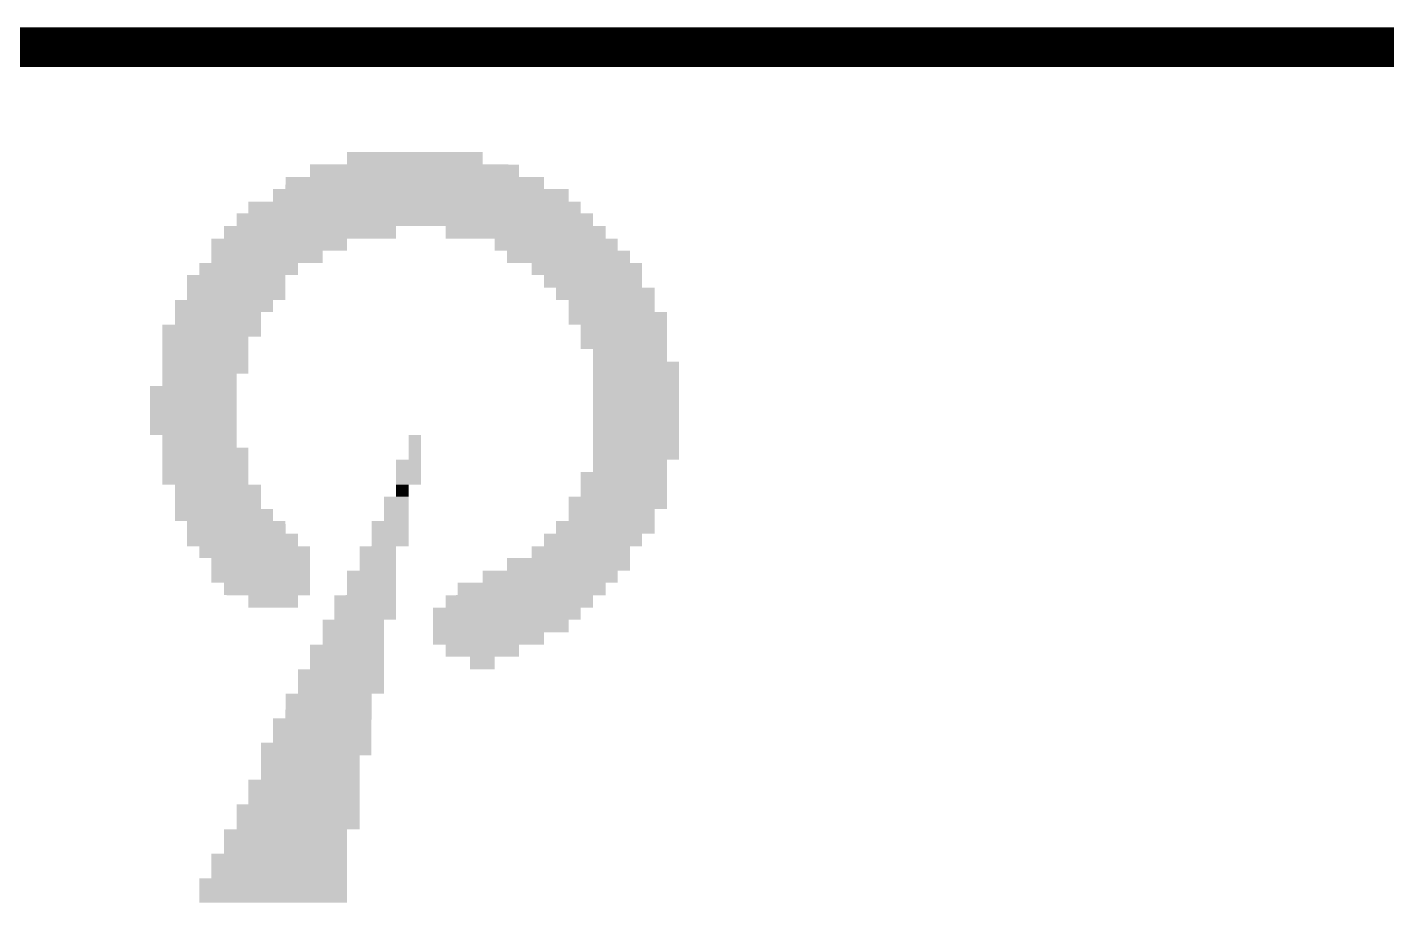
# Model space of a CAD drawing. Extents: x -0.1 to 57.1, y -0.1 to 42.5.
# Drawn here: x 15.046 to 17.433, y 40.998 to 42.535 of the extents above; entities that cross this region are included whole.
import ezdxf

# ---------------------------------------------------------------- set-up
doc = ezdxf.new("R2010")
doc.units = 0
doc.header["$MEASUREMENT"] = 0
doc.layers.add('03_ASSY2_GBR', color=2, linetype='CONTINUOUS')

msp = doc.modelspace()

# ---------------------------------------------------------------- linework, layer by layer
at = {"layer": '03_ASSY2_GBR', "const_width": 0.07}
msp.add_lwpolyline([(19.75, 42.5), (2.25, 42.5)], dxfattribs=at)
at = {"layer": '03_ASSY2_GBR'}
for points in [[(15.607, 42.294148), (15.607018, 42.315926), (15.84502, 42.294148), (15.845, 42.315926)], [(15.607018, 42.315926), (15.60702, 42.315946), (15.845, 42.315926), (15.84498, 42.315946)], [(15.60702, 42.315946), (15.607054, 42.31598), (15.84498, 42.315946), (15.844946, 42.31598)], [(15.607054, 42.31598), (15.607074, 42.316), (15.844946, 42.31598), (15.607074, 42.316)], [(15.542, 42.272148), (15.542018, 42.293926), (15.90902, 42.272148), (15.909, 42.293926)], [(15.542018, 42.293926), (15.54202, 42.293946), (15.909, 42.293926), (15.90898, 42.293946)], [(15.54202, 42.293946), (15.542054, 42.29398), (15.90898, 42.293946), (15.908946, 42.29398)], [(15.542054, 42.29398), (15.542074, 42.294), (15.908946, 42.29398), (15.845148, 42.294)], [(15.542074, 42.294), (15.606872, 42.29402), (15.845148, 42.294), (15.845128, 42.29402)], [(15.606872, 42.29402), (15.60698, 42.294128), (15.845128, 42.29402), (15.84502, 42.294128)], [(15.60698, 42.294128), (15.607, 42.294148), (15.84502, 42.294128), (15.84502, 42.294148)], [(15.477, 42.229148), (15.477018, 42.250926), (15.99602, 42.229148), (15.996, 42.250926)], [(15.477018, 42.250926), (15.47702, 42.250946), (15.996, 42.250926), (15.99598, 42.250946)], [(15.47702, 42.250946), (15.477054, 42.25098), (15.99598, 42.250946), (15.995946, 42.25098)], [(15.477054, 42.25098), (15.477074, 42.251), (15.995946, 42.25098), (15.953148, 42.251)], [(15.477074, 42.251), (15.498872, 42.25102), (15.953148, 42.251), (15.953128, 42.25102)], [(15.498872, 42.25102), (15.49898, 42.251128), (15.953128, 42.25102), (15.95302, 42.251128)], [(15.49898, 42.251128), (15.499, 42.251148), (15.95302, 42.251128), (15.95302, 42.251148)], [(15.499, 42.251148), (15.499018, 42.271926), (15.95302, 42.251148), (15.953, 42.271926)], [(15.499018, 42.271926), (15.49902, 42.271946), (15.953, 42.271926), (15.95298, 42.271946)], [(15.49902, 42.271946), (15.499054, 42.27198), (15.95298, 42.271946), (15.952946, 42.27198)], [(15.499054, 42.27198), (15.499074, 42.272), (15.952946, 42.27198), (15.909148, 42.272)], [(15.499074, 42.272), (15.541872, 42.27202), (15.909148, 42.272), (15.909128, 42.27202)], [(15.541872, 42.27202), (15.54198, 42.272128), (15.909128, 42.27202), (15.90902, 42.272128)], [(15.54198, 42.272128), (15.542, 42.272148), (15.90902, 42.272128), (15.90902, 42.272148)], [(15.434, 42.208148), (15.434018, 42.228926), (16.01702, 42.208148), (16.017, 42.228926)], [(15.434018, 42.228926), (15.43402, 42.228946), (16.017, 42.228926), (16.01698, 42.228946)], [(15.43402, 42.228946), (15.434054, 42.22898), (16.01698, 42.228946), (16.016946, 42.22898)], [(15.434054, 42.22898), (15.434074, 42.229), (16.016946, 42.22898), (15.996148, 42.229)], [(15.434074, 42.229), (15.476872, 42.22902), (15.996148, 42.229), (15.996128, 42.22902)], [(15.476872, 42.22902), (15.47698, 42.229128), (15.996128, 42.22902), (15.99602, 42.229128)], [(15.47698, 42.229128), (15.477, 42.229148), (15.99602, 42.229128), (15.99602, 42.229148)], [(15.413, 42.186148), (15.413018, 42.207926), (16.03902, 42.186148), (16.039, 42.207926)], [(15.413018, 42.207926), (15.41302, 42.207946), (16.039, 42.207926), (16.03898, 42.207946)], [(15.41302, 42.207946), (15.413054, 42.20798), (16.03898, 42.207946), (16.038946, 42.20798)], [(15.413054, 42.20798), (15.413074, 42.208), (16.038946, 42.20798), (16.017148, 42.208)], [(15.413074, 42.208), (15.433872, 42.20802), (16.017148, 42.208), (16.017128, 42.20802)], [(15.433872, 42.20802), (15.43398, 42.208128), (16.017128, 42.20802), (16.01702, 42.208128)], [(15.43398, 42.208128), (15.434, 42.208148), (16.01702, 42.208128), (16.01702, 42.208148)], [(15.391, 42.164148), (15.391018, 42.185852), (15.69298, 42.164148), (15.693, 42.185852)], [(15.391018, 42.185852), (15.39102, 42.185946), (15.693, 42.185852), (15.693094, 42.185946)], [(15.39102, 42.185946), (15.391054, 42.18598), (15.693094, 42.185946), (15.693128, 42.18598)], [(15.391054, 42.18598), (15.391074, 42.186), (15.693128, 42.18598), (15.779852, 42.186)], [(15.391074, 42.186), (15.412872, 42.18602), (16.039148, 42.186), (16.039128, 42.18602)], [(15.412872, 42.18602), (15.41298, 42.186128), (16.039128, 42.18602), (16.03902, 42.186128)], [(15.41298, 42.186128), (15.413, 42.186148), (16.03902, 42.186128), (16.03902, 42.186148)], [(15.779872, 42.18598), (15.779852, 42.186), (16.060946, 42.18598), (16.039148, 42.186)], [(15.779926, 42.185926), (15.779872, 42.18598), (16.061, 42.185926), (16.060946, 42.18598)], [(15.77998, 42.185872), (15.779926, 42.185926), (16.061002, 42.185872), (16.061, 42.185926)], [(15.78, 42.164128), (15.77998, 42.185872), (16.06102, 42.164128), (16.061002, 42.185872)], [(15.36901, 42.143054), (15.369018, 42.163852), (15.60698, 42.143054), (15.607, 42.163852)], [(15.369018, 42.163852), (15.36902, 42.163946), (15.607, 42.163852), (15.607094, 42.163946)], [(15.36902, 42.163946), (15.369054, 42.16398), (15.607094, 42.163946), (15.607128, 42.16398)], [(15.369054, 42.16398), (15.369074, 42.164), (15.607128, 42.16398), (15.692926, 42.164)], [(15.369074, 42.164), (15.390872, 42.16402), (15.692926, 42.164), (15.692946, 42.16402)], [(15.390872, 42.16402), (15.390906, 42.164054), (15.692946, 42.16402), (15.69298, 42.164054)], [(15.390906, 42.164054), (15.391, 42.164148), (15.69298, 42.164054), (15.69298, 42.164148)], [(15.78, 42.164074), (15.78, 42.164128), (16.061074, 42.164074), (16.06102, 42.164128)], [(15.780054, 42.16402), (15.78, 42.164074), (16.061128, 42.16402), (16.061074, 42.164074)], [(15.865852, 42.164), (15.780054, 42.16402), (16.061148, 42.164), (16.061128, 42.16402)], [(15.865872, 42.16398), (15.865852, 42.164), (16.081946, 42.16398), (16.061148, 42.164)], [(15.865926, 42.163926), (15.865872, 42.16398), (16.082, 42.163926), (16.081946, 42.16398)], [(15.86598, 42.163872), (15.865926, 42.163926), (16.082002, 42.163872), (16.082, 42.163926)], [(15.866, 42.143128), (15.86598, 42.163872), (16.08202, 42.143128), (16.082002, 42.163872)], [(15.369, 42.121148), (15.36901, 42.142852), (15.56398, 42.121148), (15.564, 42.142852)], [(15.36901, 42.143), (15.36901, 42.143054), (15.606926, 42.143), (15.60698, 42.143054)], [(15.36901, 42.14298), (15.36901, 42.143), (15.564128, 42.14298), (15.606926, 42.143)], [(15.36901, 42.142852), (15.36901, 42.14298), (15.564, 42.142852), (15.564128, 42.14298)], [(15.866, 42.143074), (15.866, 42.143128), (16.082074, 42.143074), (16.08202, 42.143128)], [(15.866054, 42.14302), (15.866, 42.143074), (16.082128, 42.14302), (16.082074, 42.143074)], [(15.887852, 42.143), (15.866054, 42.14302), (16.082148, 42.143), (16.082128, 42.14302)], [(15.887872, 42.14298), (15.887852, 42.143), (16.103946, 42.14298), (16.082148, 42.143)], [(15.887926, 42.142926), (15.887872, 42.14298), (16.104, 42.142926), (16.103946, 42.14298)], [(15.88798, 42.142872), (15.887926, 42.142926), (16.104002, 42.142872), (16.104, 42.142926)], [(15.888, 42.121128), (15.88798, 42.142872), (16.10402, 42.121128), (16.104002, 42.142872)], [(15.348, 42.100148), (15.348018, 42.120852), (15.52098, 42.100148), (15.521, 42.120852)], [(15.348018, 42.120852), (15.34802, 42.120946), (15.521, 42.120852), (15.521094, 42.120946)], [(15.34802, 42.120946), (15.348054, 42.12098), (15.521094, 42.120946), (15.521128, 42.12098)], [(15.348054, 42.12098), (15.348074, 42.121), (15.521128, 42.12098), (15.563926, 42.121)], [(15.348074, 42.121), (15.368872, 42.12102), (15.563926, 42.121), (15.563946, 42.12102)], [(15.368872, 42.12102), (15.368906, 42.121054), (15.563946, 42.12102), (15.56398, 42.121054)], [(15.368906, 42.121054), (15.369, 42.121148), (15.56398, 42.121054), (15.56398, 42.121148)], [(15.888, 42.121074), (15.888, 42.121128), (16.104074, 42.121074), (16.10402, 42.121128)], [(15.888054, 42.12102), (15.888, 42.121074), (16.104128, 42.12102), (16.104074, 42.121074)], [(15.930852, 42.121), (15.888054, 42.12102), (16.104148, 42.121), (16.104128, 42.12102)], [(15.930872, 42.12098), (15.930852, 42.121), (16.124946, 42.12098), (16.104148, 42.121)], [(15.930926, 42.120926), (15.930872, 42.12098), (16.125, 42.120926), (16.124946, 42.12098)], [(15.93098, 42.120872), (15.930926, 42.120926), (16.125002, 42.120872), (16.125, 42.120926)], [(15.931, 42.100074), (15.93098, 42.120872), (16.12501, 42.100074), (16.125002, 42.120872)], [(15.326, 42.056148), (15.326018, 42.099852), (15.49898, 42.056148), (15.499, 42.099852)], [(15.326018, 42.099852), (15.32602, 42.099946), (15.499, 42.099852), (15.499094, 42.099946)], [(15.32602, 42.099946), (15.326054, 42.09998), (15.499094, 42.099946), (15.499128, 42.09998)], [(15.326054, 42.09998), (15.326074, 42.1), (15.499128, 42.09998), (15.520926, 42.1)], [(15.326074, 42.1), (15.347872, 42.10002), (15.520926, 42.1), (15.520946, 42.10002)], [(15.347872, 42.10002), (15.347906, 42.100054), (15.520946, 42.10002), (15.52098, 42.100054)], [(15.347906, 42.100054), (15.348, 42.100148), (15.52098, 42.100054), (15.52098, 42.100148)], [(15.931054, 42.10002), (15.931, 42.100074), (16.12501, 42.10002), (16.12501, 42.100074)], [(15.952852, 42.1), (15.931054, 42.10002), (16.12501, 42.1), (16.12501, 42.10002)], [(15.95298, 42.099872), (15.952852, 42.1), (16.12501, 42.099872), (16.12501, 42.1)], [(15.953, 42.078128), (15.95298, 42.099872), (16.12502, 42.078128), (16.12501, 42.099872)], [(15.953, 42.078074), (15.953, 42.078128), (16.125074, 42.078074), (16.12502, 42.078128)], [(15.953054, 42.07802), (15.953, 42.078074), (16.125128, 42.07802), (16.125074, 42.078074)], [(15.973852, 42.078), (15.953054, 42.07802), (16.125148, 42.078), (16.125128, 42.07802)], [(15.973872, 42.07798), (15.973852, 42.078), (16.146946, 42.07798), (16.125148, 42.078)], [(15.973926, 42.077926), (15.973872, 42.07798), (16.147, 42.077926), (16.146946, 42.07798)], [(15.97398, 42.077872), (15.973926, 42.077926), (16.147002, 42.077872), (16.147, 42.077926)], [(15.974, 42.056074), (15.97398, 42.077872), (16.147012, 42.056074), (16.147002, 42.077872)], [(15.30502, 42.055946), (15.305054, 42.05598), (15.477094, 42.055946), (15.477128, 42.05598)], [(15.30502, 42.055852), (15.30502, 42.055946), (15.477, 42.055852), (15.477094, 42.055946)], [(15.30502, 42.035054), (15.30502, 42.055852), (15.47698, 42.035054), (15.477, 42.055852)], [(15.305054, 42.05598), (15.305074, 42.056), (15.477128, 42.05598), (15.498926, 42.056)], [(15.305074, 42.056), (15.325872, 42.05602), (15.498926, 42.056), (15.498946, 42.05602)], [(15.325872, 42.05602), (15.325906, 42.056054), (15.498946, 42.05602), (15.49898, 42.056054)], [(15.325906, 42.056054), (15.326, 42.056148), (15.49898, 42.056054), (15.49898, 42.056148)], [(15.974054, 42.05602), (15.974, 42.056074), (16.147012, 42.05602), (16.147012, 42.056074)], [(15.995852, 42.056), (15.974054, 42.05602), (16.147012, 42.056), (16.147012, 42.05602)], [(15.99598, 42.055872), (15.995852, 42.056), (16.147012, 42.055872), (16.147012, 42.056)], [(15.99599, 42.035128), (15.99598, 42.055872), (16.14702, 42.035128), (16.147012, 42.055872)], [(15.99599, 42.035), (15.99599, 42.035128), (16.147148, 42.035), (16.14702, 42.035128)], [(15.283016, 41.992054), (15.28302, 42.012946), (15.45598, 41.992054), (15.455988, 42.012946)], [(15.28302, 42.012946), (15.283074, 42.013), (15.455988, 42.012946), (15.455988, 42.013)], [(15.283074, 42.013), (15.304872, 42.01302), (15.455988, 42.013), (15.455988, 42.01302)], [(15.304872, 42.01302), (15.305, 42.013148), (15.455988, 42.01302), (15.455988, 42.013148)], [(15.305, 42.013148), (15.305018, 42.034852), (15.455988, 42.013148), (15.456, 42.034852)], [(15.305018, 42.03498), (15.30502, 42.035), (15.456128, 42.03498), (15.476926, 42.035)], [(15.305018, 42.034852), (15.305018, 42.03498), (15.456, 42.034852), (15.456128, 42.03498)], [(15.30502, 42.035), (15.30502, 42.035054), (15.476926, 42.035), (15.47698, 42.035054)], [(15.99599, 42.03498), (15.99599, 42.035), (16.168946, 42.03498), (16.147148, 42.035)], [(15.99599, 42.034926), (15.99599, 42.03498), (16.169, 42.034926), (16.168946, 42.03498)], [(15.996, 42.013074), (15.99599, 42.034926), (16.169, 42.013074), (16.169, 42.034926)], [(15.996054, 42.01302), (15.996, 42.013074), (16.169, 42.01302), (16.169, 42.013074)], [(16.016892, 42.013), (15.996054, 42.01302), (16.169, 42.013), (16.169, 42.01302)], [(16.016912, 42.01298), (16.016892, 42.013), (16.169, 42.01298), (16.169, 42.013)], [(16.01702, 42.012872), (16.016912, 42.01298), (16.169002, 42.012872), (16.169, 42.01298)], [(16.017, 41.970072), (16.01702, 42.012872), (16.169014, 41.970072), (16.169002, 42.012872)], [(15.283004, 41.927054), (15.283016, 41.991852), (15.43398, 41.927054), (15.434, 41.991852)], [(15.283016, 41.992), (15.283016, 41.992054), (15.455926, 41.992), (15.45598, 41.992054)], [(15.283016, 41.99198), (15.283016, 41.992), (15.434128, 41.99198), (15.455926, 41.992)], [(15.283016, 41.991852), (15.283016, 41.99198), (15.434, 41.991852), (15.434128, 41.99198)], [(16.017054, 41.97002), (16.017, 41.970072), (16.169014, 41.97002), (16.169014, 41.970072)], [(16.038852, 41.97), (16.017054, 41.97002), (16.169014, 41.97), (16.169014, 41.97002)], [(16.03898, 41.969872), (16.038852, 41.97), (16.169014, 41.969872), (16.169014, 41.97)], [(16.038984, 41.948128), (16.03898, 41.969872), (16.16902, 41.948128), (16.169014, 41.969872)], [(16.038984, 41.948), (16.038984, 41.948128), (16.169148, 41.948), (16.16902, 41.948128)], [(16.038984, 41.94798), (16.038984, 41.948), (16.189946, 41.94798), (16.169148, 41.948)], [(16.038984, 41.947926), (16.038984, 41.94798), (16.19, 41.947926), (16.189946, 41.94798)], [(16.038998, 41.776054), (16.038984, 41.947926), (16.18998, 41.776054), (16.19, 41.947926)], [(15.283, 41.905148), (15.283004, 41.926852), (15.413004, 41.905148), (15.413, 41.926852)], [(15.283004, 41.927), (15.283004, 41.927054), (15.433926, 41.927), (15.43398, 41.927054)], [(15.283004, 41.92698), (15.283004, 41.927), (15.413128, 41.92698), (15.433926, 41.927)], [(15.283004, 41.926852), (15.283004, 41.92698), (15.413, 41.926852), (15.413128, 41.92698)], [(15.261, 41.819074), (15.26102, 41.904946), (15.413018, 41.819074), (15.413004, 41.904946)], [(15.26102, 41.904946), (15.261074, 41.905), (15.413004, 41.904946), (15.413004, 41.905)], [(15.261074, 41.905), (15.282872, 41.90502), (15.413004, 41.905), (15.413004, 41.90502)], [(15.282872, 41.90502), (15.283, 41.905148), (15.413004, 41.90502), (15.413004, 41.905148)], [(15.261054, 41.81902), (15.261, 41.819074), (15.413018, 41.81902), (15.413018, 41.819074)], [(15.282852, 41.819), (15.261054, 41.81902), (15.413018, 41.819), (15.413018, 41.81902)], [(15.28298, 41.818872), (15.282852, 41.819), (15.413018, 41.818872), (15.413018, 41.819)], [(15.282986, 41.797128), (15.28298, 41.818872), (15.41302, 41.797128), (15.413018, 41.818872)], [(15.282986, 41.797), (15.282986, 41.797128), (15.413148, 41.797), (15.41302, 41.797128)], [(15.282986, 41.79698), (15.282986, 41.797), (15.433946, 41.79698), (15.413148, 41.797)], [(15.282986, 41.796926), (15.282986, 41.79698), (15.434, 41.796926), (15.433946, 41.79698)], [(15.283, 41.732128), (15.282986, 41.796926), (15.43402, 41.732128), (15.434, 41.796926)], [(15.715, 41.776148), (15.715018, 41.818926), (15.73699, 41.776148), (15.737, 41.818926)], [(15.715018, 41.818926), (15.71502, 41.818946), (15.737, 41.818926), (15.73698, 41.818946)], [(15.71502, 41.818946), (15.715052, 41.81898), (15.73698, 41.818946), (15.736946, 41.81898)], [(15.715052, 41.81898), (15.715072, 41.819), (15.736946, 41.81898), (15.715072, 41.819)], [(15.693006, 41.732054), (15.69302, 41.775946), (15.73698, 41.732054), (15.73699, 41.775946)], [(15.69302, 41.775946), (15.693074, 41.776), (15.73699, 41.775946), (15.73699, 41.776)], [(15.693074, 41.776), (15.714872, 41.77602), (15.73699, 41.776), (15.73699, 41.77602)], [(15.714872, 41.77602), (15.715, 41.776148), (15.73699, 41.77602), (15.73699, 41.776148)], [(16.038998, 41.776), (16.038998, 41.776054), (16.189926, 41.776), (16.18998, 41.776054)], [(16.038998, 41.77598), (16.038998, 41.776), (16.169128, 41.77598), (16.189926, 41.776)], [(16.038998, 41.775852), (16.038998, 41.77598), (16.169, 41.775852), (16.169128, 41.77598)], [(16.039, 41.754148), (16.038998, 41.775852), (16.168994, 41.754148), (16.169, 41.775852)], [(16.017, 41.711148), (16.01702, 41.753946), (16.168984, 41.711148), (16.168994, 41.753946)], [(16.01702, 41.753946), (16.017074, 41.754), (16.168994, 41.753946), (16.168994, 41.754)], [(16.017074, 41.754), (16.038872, 41.75402), (16.168994, 41.754), (16.168994, 41.75402)], [(16.038872, 41.75402), (16.039, 41.754148), (16.168994, 41.75402), (16.168994, 41.754148)], [(15.283, 41.732074), (15.283, 41.732128), (15.434074, 41.732074), (15.43402, 41.732128)], [(15.283054, 41.73202), (15.283, 41.732074), (15.434128, 41.73202), (15.434074, 41.732074)], [(15.304852, 41.732), (15.283054, 41.73202), (15.434148, 41.732), (15.434128, 41.73202)], [(15.304872, 41.73198), (15.304852, 41.732), (15.455946, 41.73198), (15.434148, 41.732)], [(15.304926, 41.731926), (15.304872, 41.73198), (15.456, 41.731926), (15.455946, 41.73198)], [(15.30498, 41.731872), (15.304926, 41.731926), (15.456002, 41.731872), (15.456, 41.731926)], [(15.304994, 41.689128), (15.30498, 41.731872), (15.45602, 41.689128), (15.456002, 41.731872)], [(15.693, 41.711148), (15.693006, 41.731852), (15.714996, 41.711148), (15.715, 41.731852)], [(15.693006, 41.732), (15.693006, 41.732054), (15.736926, 41.732), (15.73698, 41.732054)], [(15.693006, 41.73198), (15.693006, 41.732), (15.715128, 41.73198), (15.736926, 41.732)], [(15.693006, 41.731852), (15.693006, 41.73198), (15.715, 41.731852), (15.715128, 41.73198)], [(15.672, 41.668148), (15.67202, 41.710946), (15.714988, 41.668148), (15.714996, 41.710946)], [(15.67202, 41.710946), (15.672074, 41.711), (15.714996, 41.710946), (15.714996, 41.711)], [(15.672074, 41.711), (15.692872, 41.71102), (15.714996, 41.711), (15.714996, 41.71102)], [(15.692872, 41.71102), (15.693, 41.711148), (15.714996, 41.71102), (15.714996, 41.711148)], [(15.996008, 41.689054), (15.99602, 41.710946), (16.16898, 41.689054), (16.168984, 41.710946)], [(15.99602, 41.710946), (15.996074, 41.711), (16.168984, 41.710946), (16.168984, 41.711)], [(15.996074, 41.711), (16.016872, 41.71102), (16.168984, 41.711), (16.168984, 41.71102)], [(16.016872, 41.71102), (16.017, 41.711148), (16.168984, 41.71102), (16.168984, 41.711148)], [(15.304994, 41.689), (15.304994, 41.689128), (15.456148, 41.689), (15.45602, 41.689128)], [(15.304994, 41.68898), (15.304994, 41.689), (15.476946, 41.68898), (15.456148, 41.689)], [(15.304994, 41.688926), (15.304994, 41.68898), (15.477, 41.688926), (15.476946, 41.68898)], [(15.305, 41.668128), (15.304994, 41.688926), (15.47702, 41.668128), (15.477, 41.688926)], [(15.996, 41.668148), (15.996008, 41.688852), (16.14699, 41.668148), (16.147, 41.688852)], [(15.996008, 41.689), (15.996008, 41.689054), (16.168926, 41.689), (16.16898, 41.689054)], [(15.996008, 41.68898), (15.996008, 41.689), (16.147128, 41.68898), (16.168926, 41.689)], [(15.996008, 41.688852), (15.996008, 41.68898), (16.147, 41.688852), (16.147128, 41.68898)], [(15.305, 41.668074), (15.305, 41.668128), (15.477074, 41.668074), (15.47702, 41.668128)], [(15.305054, 41.66802), (15.305, 41.668074), (15.477128, 41.66802), (15.477074, 41.668074)], [(15.325852, 41.668), (15.305054, 41.66802), (15.477148, 41.668), (15.477128, 41.66802)], [(15.325872, 41.66798), (15.325852, 41.668), (15.498946, 41.66798), (15.477148, 41.668)], [(15.325926, 41.667926), (15.325872, 41.66798), (15.499, 41.667926), (15.498946, 41.66798)], [(15.32598, 41.667872), (15.325926, 41.667926), (15.499002, 41.667872), (15.499, 41.667926)], [(15.32599, 41.646128), (15.32598, 41.667872), (15.49902, 41.646128), (15.499002, 41.667872)], [(15.65, 41.624148), (15.65002, 41.667946), (15.71498, 41.624148), (15.714988, 41.667946)], [(15.65002, 41.667946), (15.650074, 41.668), (15.714988, 41.667946), (15.714988, 41.668)], [(15.650074, 41.668), (15.671872, 41.66802), (15.714988, 41.668), (15.714988, 41.66802)], [(15.671872, 41.66802), (15.672, 41.668148), (15.714988, 41.66802), (15.714988, 41.668148)], [(15.974, 41.646148), (15.97402, 41.667946), (16.14698, 41.646148), (16.14699, 41.667946)], [(15.97402, 41.667946), (15.974074, 41.668), (16.14699, 41.667946), (16.14699, 41.668)], [(15.974074, 41.668), (15.995872, 41.66802), (16.14699, 41.668), (16.14699, 41.66802)], [(15.995872, 41.66802), (15.996, 41.668148), (16.14699, 41.66802), (16.14699, 41.668148)], [(15.32599, 41.646), (15.32599, 41.646128), (15.499148, 41.646), (15.49902, 41.646128)], [(15.32599, 41.64598), (15.32599, 41.646), (15.520946, 41.64598), (15.499148, 41.646)], [(15.325992, 41.645926), (15.32599, 41.64598), (15.521, 41.645926), (15.520946, 41.64598)], [(15.326, 41.624128), (15.325992, 41.645926), (15.52102, 41.624128), (15.521, 41.645926)], [(15.953, 41.624148), (15.953018, 41.645852), (16.12498, 41.624148), (16.125, 41.645852)], [(15.953018, 41.645852), (15.95302, 41.645946), (16.125, 41.645852), (16.125094, 41.645946)], [(15.95302, 41.645946), (15.953054, 41.64598), (16.125094, 41.645946), (16.125128, 41.64598)], [(15.953054, 41.64598), (15.953074, 41.646), (16.125128, 41.64598), (16.146926, 41.646)], [(15.953074, 41.646), (15.973872, 41.64602), (16.146926, 41.646), (16.146946, 41.64602)], [(15.973872, 41.64602), (15.973906, 41.646054), (16.146946, 41.64602), (16.14698, 41.646054)], [(15.973906, 41.646054), (15.974, 41.646148), (16.14698, 41.646054), (16.14698, 41.646148)], [(15.326, 41.624074), (15.326, 41.624128), (15.521074, 41.624074), (15.52102, 41.624128)], [(15.326054, 41.62402), (15.326, 41.624074), (15.521128, 41.62402), (15.521074, 41.624074)], [(15.347852, 41.624), (15.326054, 41.62402), (15.521148, 41.624), (15.521128, 41.62402)], [(15.347872, 41.62398), (15.347852, 41.624), (15.541946, 41.62398), (15.521148, 41.624)], [(15.347926, 41.623926), (15.347872, 41.62398), (15.542, 41.623926), (15.541946, 41.62398)], [(15.34798, 41.623872), (15.347926, 41.623926), (15.541998, 41.623872), (15.542, 41.623926)], [(15.348, 41.603074), (15.34798, 41.623872), (15.541994, 41.603074), (15.541998, 41.623872)], [(15.629, 41.581148), (15.629018, 41.623852), (15.692992, 41.581148), (15.693, 41.623852)], [(15.629018, 41.623852), (15.62902, 41.623946), (15.693, 41.623852), (15.693094, 41.623946)], [(15.62902, 41.623946), (15.629054, 41.62398), (15.693094, 41.623946), (15.693128, 41.62398)], [(15.629054, 41.62398), (15.629074, 41.624), (15.693128, 41.62398), (15.714926, 41.624)], [(15.629074, 41.624), (15.649872, 41.62402), (15.714926, 41.624), (15.714946, 41.62402)], [(15.649872, 41.62402), (15.649906, 41.624054), (15.714946, 41.62402), (15.71498, 41.624054)], [(15.649906, 41.624054), (15.65, 41.624148), (15.71498, 41.624054), (15.71498, 41.624148)], [(15.931, 41.603148), (15.931018, 41.623852), (16.10399, 41.603148), (16.104, 41.623852)], [(15.931018, 41.623852), (15.93102, 41.623946), (16.104, 41.623852), (16.104094, 41.623946)], [(15.93102, 41.623946), (15.931054, 41.62398), (16.104094, 41.623946), (16.104128, 41.62398)], [(15.931054, 41.62398), (15.931074, 41.624), (16.104128, 41.62398), (16.124926, 41.624)], [(15.931074, 41.624), (15.952872, 41.62402), (16.124926, 41.624), (16.124946, 41.62402)], [(15.952872, 41.62402), (15.952906, 41.624054), (16.124946, 41.62402), (16.12498, 41.624054)], [(15.952906, 41.624054), (15.953, 41.624148), (16.12498, 41.624054), (16.12498, 41.624148)], [(15.348054, 41.60302), (15.348, 41.603074), (15.541994, 41.60302), (15.541994, 41.603074)], [(15.368852, 41.603), (15.348054, 41.60302), (15.541994, 41.603), (15.541994, 41.60302)], [(15.36898, 41.602872), (15.368852, 41.603), (15.541994, 41.602872), (15.541994, 41.603)], [(15.369, 41.560074), (15.36898, 41.602872), (15.541984, 41.560074), (15.541994, 41.602872)], [(15.888, 41.581148), (15.88802, 41.602946), (16.10398, 41.581148), (16.10399, 41.602946)], [(15.88802, 41.602946), (15.888074, 41.603), (16.10399, 41.602946), (16.10399, 41.603)], [(15.888074, 41.603), (15.930872, 41.60302), (16.10399, 41.603), (16.10399, 41.60302)], [(15.930872, 41.60302), (15.931, 41.603148), (16.10399, 41.60302), (16.10399, 41.603148)], [(15.369054, 41.56002), (15.369, 41.560074), (15.541984, 41.56002), (15.541984, 41.560074)], [(15.390852, 41.56), (15.369054, 41.56002), (15.541984, 41.56), (15.541984, 41.56002)], [(15.39098, 41.559872), (15.390852, 41.56), (15.541984, 41.559872), (15.541984, 41.56)], [(15.391, 41.538074), (15.39098, 41.559872), (15.54198, 41.538074), (15.541984, 41.559872)], [(15.607, 41.538148), (15.60702, 41.580946), (15.692986, 41.538148), (15.692992, 41.580946)], [(15.60702, 41.580946), (15.607074, 41.581), (15.692992, 41.580946), (15.692992, 41.581)], [(15.607074, 41.581), (15.628872, 41.58102), (15.692992, 41.581), (15.692992, 41.58102)], [(15.628872, 41.58102), (15.629, 41.581148), (15.692992, 41.58102), (15.692992, 41.581148)], [(15.801, 41.538148), (15.801018, 41.559852), (16.06098, 41.538148), (16.061, 41.559852)], [(15.801018, 41.559852), (15.80102, 41.559946), (16.061, 41.559852), (16.061094, 41.559946)], [(15.80102, 41.559946), (15.801054, 41.55998), (16.061094, 41.559946), (16.061128, 41.55998)], [(15.801054, 41.55998), (15.801074, 41.56), (16.061128, 41.55998), (16.081926, 41.56)], [(15.801074, 41.56), (15.844872, 41.56002), (16.081926, 41.56), (16.081946, 41.56002)], [(15.844872, 41.56002), (15.844906, 41.560054), (16.081946, 41.56002), (16.08198, 41.560054)], [(15.844906, 41.560054), (15.845, 41.560148), (16.08198, 41.560054), (16.08198, 41.560148)], [(15.845, 41.560148), (15.845018, 41.580852), (16.08198, 41.560148), (16.082, 41.580852)], [(15.845018, 41.580852), (15.84502, 41.580946), (16.082, 41.580852), (16.082094, 41.580946)], [(15.84502, 41.580946), (15.845054, 41.58098), (16.082094, 41.580946), (16.082128, 41.58098)], [(15.845054, 41.58098), (15.845074, 41.581), (16.082128, 41.58098), (16.103926, 41.581)], [(15.845074, 41.581), (15.887872, 41.58102), (16.103926, 41.581), (16.103946, 41.58102)], [(15.887872, 41.58102), (15.887906, 41.581054), (16.103946, 41.58102), (16.10398, 41.581054)], [(15.887906, 41.581054), (15.888, 41.581148), (16.10398, 41.581054), (16.10398, 41.581148)], [(15.39102, 41.538054), (15.391, 41.538074), (15.54198, 41.538054), (15.54198, 41.538074)], [(15.391054, 41.53802), (15.39102, 41.538054), (15.541946, 41.53802), (15.54198, 41.538054)], [(15.433852, 41.538), (15.391054, 41.53802), (15.541926, 41.538), (15.541946, 41.53802)], [(15.433872, 41.53798), (15.433852, 41.538), (15.521128, 41.53798), (15.541926, 41.538)], [(15.43398, 41.537872), (15.433872, 41.53798), (15.52102, 41.537872), (15.521128, 41.53798)], [(15.433982, 41.537852), (15.43398, 41.537872), (15.521, 41.537852), (15.52102, 41.537872)], [(15.434, 41.516074), (15.433982, 41.537852), (15.52098, 41.516074), (15.521, 41.537852)], [(15.585, 41.495148), (15.58502, 41.537946), (15.69298, 41.495148), (15.692986, 41.537946)], [(15.58502, 41.537946), (15.585074, 41.538), (15.692986, 41.537946), (15.692986, 41.538)], [(15.585074, 41.538), (15.606872, 41.53802), (15.692986, 41.538), (15.692986, 41.53802)], [(15.606872, 41.53802), (15.607, 41.538148), (15.692986, 41.53802), (15.692986, 41.538148)], [(15.78, 41.516148), (15.780018, 41.537852), (16.03898, 41.516148), (16.039, 41.537852)], [(15.780018, 41.537852), (15.78002, 41.537946), (16.039, 41.537852), (16.039094, 41.537946)], [(15.78002, 41.537946), (15.780054, 41.53798), (16.039094, 41.537946), (16.039128, 41.53798)], [(15.780054, 41.53798), (15.780074, 41.538), (16.039128, 41.53798), (16.060926, 41.538)], [(15.780074, 41.538), (15.800872, 41.53802), (16.060926, 41.538), (16.060946, 41.53802)], [(15.800872, 41.53802), (15.800906, 41.538054), (16.060946, 41.53802), (16.06098, 41.538054)], [(15.800906, 41.538054), (15.801, 41.538148), (16.06098, 41.538054), (16.06098, 41.538148)], [(15.43402, 41.516054), (15.434, 41.516074), (15.52098, 41.516054), (15.52098, 41.516074)], [(15.434054, 41.51602), (15.43402, 41.516054), (15.520946, 41.51602), (15.52098, 41.516054)], [(15.520926, 41.516), (15.434054, 41.51602), (15.520926, 41.516), (15.520946, 41.51602)], [(15.758012, 41.495054), (15.758018, 41.515852), (16.01698, 41.495054), (16.017, 41.515852)], [(15.758018, 41.515852), (15.75802, 41.515946), (16.017, 41.515852), (16.017094, 41.515946)], [(15.75802, 41.515946), (15.758054, 41.51598), (16.017094, 41.515946), (16.017128, 41.51598)], [(15.758054, 41.51598), (15.758074, 41.516), (16.017128, 41.51598), (16.038926, 41.516)], [(15.758074, 41.516), (15.779872, 41.51602), (16.038926, 41.516), (16.038946, 41.51602)], [(15.779872, 41.51602), (15.779906, 41.516054), (16.038946, 41.51602), (16.03898, 41.516054)], [(15.779906, 41.516054), (15.78, 41.516148), (16.03898, 41.516054), (16.03898, 41.516148)], [(15.564, 41.451148), (15.564018, 41.494852), (15.671992, 41.451148), (15.672, 41.494852)], [(15.564018, 41.494852), (15.56402, 41.494946), (15.672, 41.494852), (15.672094, 41.494946)], [(15.56402, 41.494946), (15.564054, 41.49498), (15.672094, 41.494946), (15.672128, 41.49498)], [(15.564054, 41.49498), (15.564074, 41.495), (15.672128, 41.49498), (15.692926, 41.495)], [(15.564074, 41.495), (15.584872, 41.49502), (15.692926, 41.495), (15.692946, 41.49502)], [(15.584872, 41.49502), (15.584906, 41.495054), (15.692946, 41.49502), (15.69298, 41.495054)], [(15.584906, 41.495054), (15.585, 41.495148), (15.69298, 41.495054), (15.69298, 41.495148)], [(15.758006, 41.473054), (15.758012, 41.494852), (15.99598, 41.473054), (15.996, 41.494852)], [(15.758012, 41.495), (15.758012, 41.495054), (16.016926, 41.495), (16.01698, 41.495054)], [(15.758012, 41.49498), (15.758012, 41.495), (15.996128, 41.49498), (16.016926, 41.495)], [(15.758012, 41.494852), (15.758012, 41.49498), (15.996, 41.494852), (15.996128, 41.49498)], [(15.758, 41.451074), (15.758006, 41.472852), (15.95298, 41.451074), (15.953, 41.472852)], [(15.758006, 41.473), (15.758006, 41.473054), (15.995926, 41.473), (15.99598, 41.473054)], [(15.758006, 41.47298), (15.758006, 41.473), (15.953128, 41.47298), (15.995926, 41.473)], [(15.758006, 41.472852), (15.758006, 41.47298), (15.953, 41.472852), (15.953128, 41.47298)], [(15.542, 41.408148), (15.54202, 41.450946), (15.671986, 41.408148), (15.671992, 41.450946)], [(15.54202, 41.450946), (15.542074, 41.451), (15.671992, 41.450946), (15.671992, 41.451)], [(15.542074, 41.451), (15.563872, 41.45102), (15.671992, 41.451), (15.671992, 41.45102)], [(15.563872, 41.45102), (15.564, 41.451148), (15.671992, 41.45102), (15.671992, 41.451148)], [(15.75802, 41.451054), (15.758, 41.451074), (15.95298, 41.451054), (15.95298, 41.451074)], [(15.758054, 41.45102), (15.75802, 41.451054), (15.952946, 41.45102), (15.95298, 41.451054)], [(15.779852, 41.451), (15.758054, 41.45102), (15.952926, 41.451), (15.952946, 41.45102)], [(15.779872, 41.45098), (15.779852, 41.451), (15.909128, 41.45098), (15.952926, 41.451)], [(15.77998, 41.450872), (15.779872, 41.45098), (15.90902, 41.450872), (15.909128, 41.45098)], [(15.779982, 41.450852), (15.77998, 41.450872), (15.909, 41.450852), (15.90902, 41.450872)], [(15.78, 41.430074), (15.779982, 41.450852), (15.90898, 41.430074), (15.909, 41.450852)], [(15.78002, 41.430054), (15.78, 41.430074), (15.90898, 41.430054), (15.90898, 41.430074)], [(15.780054, 41.43002), (15.78002, 41.430054), (15.908946, 41.43002), (15.90898, 41.430054)], [(15.822852, 41.43), (15.780054, 41.43002), (15.908926, 41.43), (15.908946, 41.43002)], [(15.822872, 41.42998), (15.822852, 41.43), (15.866128, 41.42998), (15.908926, 41.43)], [(15.82298, 41.429872), (15.822872, 41.42998), (15.86602, 41.429872), (15.866128, 41.42998)], [(15.822982, 41.429852), (15.82298, 41.429872), (15.866, 41.429852), (15.86602, 41.429872)], [(15.823, 41.408074), (15.822982, 41.429852), (15.86598, 41.408074), (15.866, 41.429852)], [(15.521, 41.365148), (15.52102, 41.407946), (15.67198, 41.365148), (15.671986, 41.407946)], [(15.52102, 41.407946), (15.521074, 41.408), (15.671986, 41.407946), (15.671986, 41.408)], [(15.521074, 41.408), (15.541872, 41.40802), (15.671986, 41.408), (15.671986, 41.40802)], [(15.541872, 41.40802), (15.542, 41.408148), (15.671986, 41.40802), (15.671986, 41.408148)], [(15.82302, 41.408054), (15.823, 41.408074), (15.86598, 41.408054), (15.86598, 41.408074)], [(15.823054, 41.40802), (15.82302, 41.408054), (15.865946, 41.40802), (15.86598, 41.408054)], [(15.865928, 41.408), (15.823054, 41.40802), (15.865928, 41.408), (15.865946, 41.40802)], [(15.499, 41.322148), (15.499018, 41.364852), (15.649992, 41.322148), (15.65, 41.364852)], [(15.499018, 41.364852), (15.49902, 41.364946), (15.65, 41.364852), (15.650094, 41.364946)], [(15.49902, 41.364946), (15.499054, 41.36498), (15.650094, 41.364946), (15.650128, 41.36498)], [(15.499054, 41.36498), (15.499074, 41.365), (15.650128, 41.36498), (15.671926, 41.365)], [(15.499074, 41.365), (15.520872, 41.36502), (15.671926, 41.365), (15.671946, 41.36502)], [(15.520872, 41.36502), (15.520906, 41.365054), (15.671946, 41.36502), (15.67198, 41.365054)], [(15.520906, 41.365054), (15.521, 41.365148), (15.67198, 41.365054), (15.67198, 41.365148)], [(15.477, 41.279148), (15.47702, 41.321946), (15.649984, 41.279148), (15.649992, 41.321946)], [(15.47702, 41.321946), (15.477074, 41.322), (15.649992, 41.321946), (15.649992, 41.322)], [(15.477074, 41.322), (15.498872, 41.32202), (15.649992, 41.322), (15.649992, 41.32202)], [(15.498872, 41.32202), (15.499, 41.322148), (15.649992, 41.32202), (15.649992, 41.322148)], [(15.456012, 41.257054), (15.45602, 41.278946), (15.64998, 41.257054), (15.649984, 41.278946)], [(15.45602, 41.278946), (15.456074, 41.279), (15.649984, 41.278946), (15.649984, 41.279)], [(15.456074, 41.279), (15.476872, 41.27902), (15.649984, 41.279), (15.649984, 41.27902)], [(15.476872, 41.27902), (15.477, 41.279148), (15.649984, 41.27902), (15.649984, 41.279148)], [(15.456, 41.214148), (15.456012, 41.256852), (15.628992, 41.214148), (15.629, 41.256852)], [(15.456012, 41.257), (15.456012, 41.257054), (15.649926, 41.257), (15.64998, 41.257054)], [(15.456012, 41.25698), (15.456012, 41.257), (15.629128, 41.25698), (15.649926, 41.257)], [(15.456012, 41.256852), (15.456012, 41.25698), (15.629, 41.256852), (15.629128, 41.25698)], [(15.434, 41.171148), (15.43402, 41.213946), (15.628986, 41.171148), (15.628992, 41.213946)], [(15.43402, 41.213946), (15.434074, 41.214), (15.628992, 41.213946), (15.628992, 41.214)], [(15.434074, 41.214), (15.455872, 41.21402), (15.628992, 41.214), (15.628992, 41.21402)], [(15.455872, 41.21402), (15.456, 41.214148), (15.628992, 41.21402), (15.628992, 41.214148)], [(15.413, 41.127148), (15.41302, 41.170946), (15.62898, 41.127148), (15.628986, 41.170946)], [(15.41302, 41.170946), (15.413074, 41.171), (15.628986, 41.170946), (15.628986, 41.171)], [(15.413074, 41.171), (15.433872, 41.17102), (15.628986, 41.171), (15.628986, 41.17102)], [(15.433872, 41.17102), (15.434, 41.171148), (15.628986, 41.17102), (15.628986, 41.171148)], [(15.391, 41.084148), (15.391018, 41.126852), (15.606992, 41.084148), (15.607, 41.126852)], [(15.391018, 41.126852), (15.39102, 41.126946), (15.607, 41.126852), (15.607094, 41.126946)], [(15.39102, 41.126946), (15.391054, 41.12698), (15.607094, 41.126946), (15.607128, 41.12698)], [(15.391054, 41.12698), (15.391074, 41.127), (15.607128, 41.12698), (15.628926, 41.127)], [(15.391074, 41.127), (15.412872, 41.12702), (15.628926, 41.127), (15.628946, 41.12702)], [(15.412872, 41.12702), (15.412906, 41.127054), (15.628946, 41.12702), (15.62898, 41.127054)], [(15.412906, 41.127054), (15.413, 41.127148), (15.62898, 41.127054), (15.62898, 41.127148)], [(15.369, 41.041148), (15.36902, 41.083946), (15.606986, 41.041148), (15.606992, 41.083946)], [(15.36902, 41.083946), (15.369074, 41.084), (15.606992, 41.083946), (15.606992, 41.084)], [(15.369074, 41.084), (15.390872, 41.08402), (15.606992, 41.084), (15.606992, 41.08402)], [(15.390872, 41.08402), (15.391, 41.084148), (15.606992, 41.08402), (15.606992, 41.084148)], [(15.348, 40.998148), (15.34802, 41.040946), (15.60698, 40.998148), (15.606986, 41.040946)], [(15.34802, 41.040946), (15.348074, 41.041), (15.606986, 41.040946), (15.606986, 41.041)], [(15.348074, 41.041), (15.368872, 41.04102), (15.606986, 41.041), (15.606986, 41.04102)], [(15.368872, 41.04102), (15.369, 41.041148), (15.606986, 41.04102), (15.606986, 41.041148)], [(15.326074, 40.998), (15.347872, 40.99802), (15.606926, 40.998), (15.606946, 40.99802)], [(15.347872, 40.99802), (15.347906, 40.998054), (15.606946, 40.99802), (15.60698, 40.998054)], [(15.347906, 40.998054), (15.348, 40.998148), (15.60698, 40.998054), (15.60698, 40.998148)]]:
    msp.add_solid(points, dxfattribs=at)

doc.saveas('drawing.dxf')
